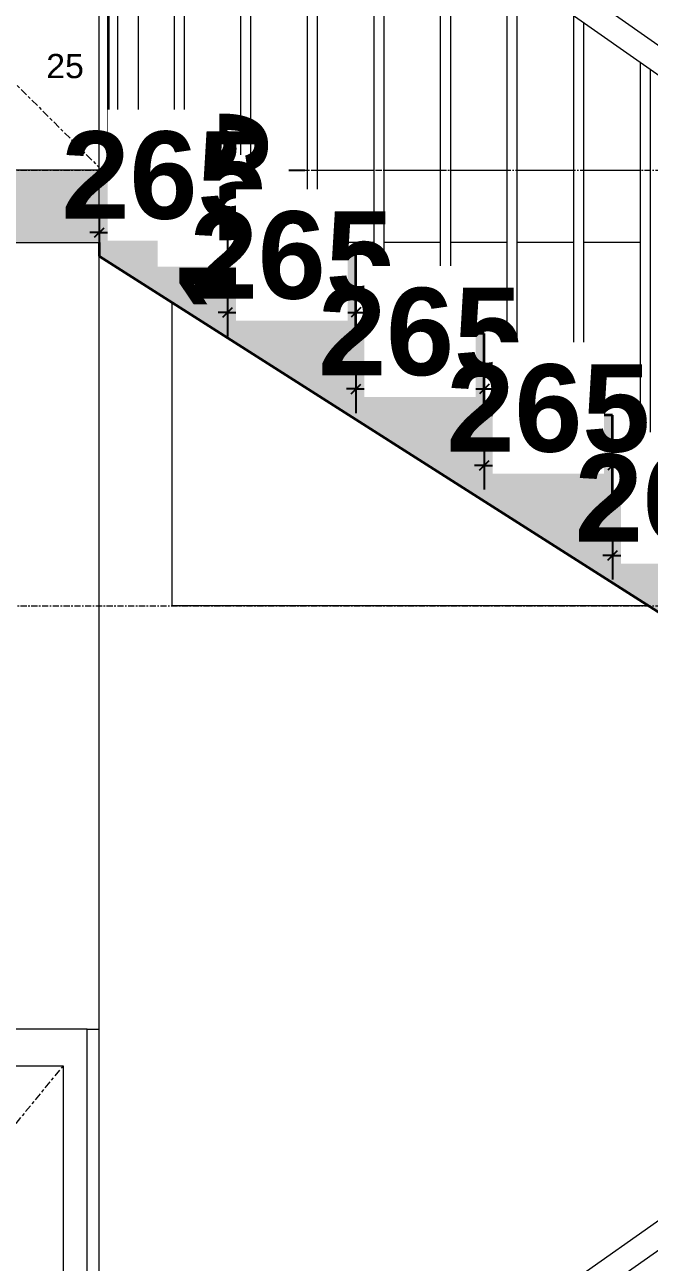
# Model space of a CAD drawing. Header units: inches. Extents: x 22 to 382261, y 22 to 371281.
# Drawn here: x 44284 to 45574, y 53365 to 55920 of the extents above; entities that cross this region are included whole.
import ezdxf

# ---------------------------------------------------------------- set-up
doc = ezdxf.new("R2010")
doc.units = ezdxf.units.IN
doc.header["$MEASUREMENT"] = 0
doc.linetypes.add('Centre', pattern=[31.75, 6.35, -4.7625, 15.875, -4.7625])
doc.linetypes.add('Grid Line 1_2_', pattern=[22.225, 12.7, -3.175, 3.175, -3.175])
for name, color, linetype, lineweight in [('A-ANNO-DIMS', 211, 'Continuous', 9), ('A-DETL-GENF', 92, 'Continuous', 9), ('A-DETL-THIN', 151, 'Continuous', 9), ('A-DOOR', 31, 'Continuous', 9), ('A-DOOR-FRAM', 31, 'Continuous', 9), ('A-FLOR', 192, 'Continuous', 9), ('A-FLOR-HRAL', 11, 'Continuous', 9), ('A-FLOR-LEVL', 51, 'Continuous', 9), ('A-WALL', 113, 'Continuous', 9), ('I-WALL', 2, 'Continuous', 9), ('S-STRS', 31, 'Continuous', 9), ('S-STRS-ANNO', 31, 'Continuous', 9)]:
    doc.layers.add(name, color=color, linetype=linetype, lineweight=lineweight)
doc.styles.add('Arial_1', font='arial.ttf', dxfattribs={"height": 340})
doc.styles.add('Arial_B_1', font='arialbd.ttf', dxfattribs={"height": 180.555556})
doc.dimstyles.new('1_3', dxfattribs={"dimscale": 304.8, "dimtxt": 51.01297, "dimasz": 0.065104, "dimexe": 0.164042, "dimexo": 0.0625, "dimgap": 0.082021, "dimtad": 1, "dimdec": 0, "dimzin": 0, "dimdsep": 46, "dimtxsty": 'Arial_B_1', "dimblk1": 'OBLIQUE', "dimblk2": 'OBLIQUE', "dimsah": 1, "dimcen": 0.09, "dimdle": 0.164042, "dimazin": 0, "dimtfac": 1, "dimtdec": 4, "dimtix": 1, "dimtmove": 0, "dimatfit": 3, "dimfxl": 0.164042, "dimfxlon": 1, "dimtvp": 1, "dimtfill": 1, "dimtolj": 1, "dimtzin": 0, "dimarcsym": 2})
pattern_1 = [(50, (38097.885, 55901.265), (91.09195, -7.9692), [9.525, -104.775]), (355, (38097.89, 55901.265), (-17.6212, 95.5283), [7.62, -83.82]), (100.451, (38105.48, 55900.6), (73.47134, 87.55785), [8.095, -89.045]), (46.184, (38097.89, 55926.66), (135.5398, -21.0213), [14.287, -157.162]), (96.636, (38109.18, 55924.91), (118.7017, 123.7142), [12.143, -133.568]), (351.184, (38097.89, 55926.66), (118.7029, 123.713), [11.43, -125.73]), (21, (38110.585, 55920.315), (75.80726, -51.1323), [9.525, -104.775]), (326, (38110.59, 55920.315), (30.9012, 92.0939), [7.62, -83.82]), (71.451, (38116.9, 55916.05), (106.7084, 40.9602), [8.095, -89.045]), (37.5, (38097.885, 55901.265), (1.54416, 42.27754), [4.191, -78.613, 4.191, -80.899, -84.137]), (37.5, (38097.885, 55901.265), (1.54416, 42.27754), [-167.894, 4.191, -79.946]), (7.5, (38097.885, 55901.265), (33.40972, 50.09037), [4.191, -44.323, 4.191, -76.708, -32.068]), (7.5, (38097.885, 55901.265), (33.40972, 50.09037), [-129.413, 4.191, -27.877]), (327.5, (38069.564, 55901.265), (67.79551, -2.86403), [4.191, -27.559, 4.191, -94.869, -131.445]), (327.5, (38069.564, 55901.265), (67.79551, -2.86403), [-130.81, 4.191, -127.254]), (317.5, (38056.864, 55901.265), (74.06478, 12.71375), [4.191, -37.084, 4.191, -61.595, -93.345]), (317.5, (38056.864, 55901.265), (74.06478, 12.71375), [-107.061, 4.191, -89.154])]

# ---------------------------------------------------------------- blocks, each defined once
blk = doc.blocks.new('M_Single-Flush - 900 by 2100-911137-Section C-C - STAIRS')
at = {"layer": 'A-DOOR-FRAM'}
for p, q in [((9708.2, 300), (9708.2, 2576)), ((9708.2, 2576), (9733.2, 2576))]:
    blk.add_line(p, q, dxfattribs=at)
blk = doc.blocks.new('M_Single-Flush - 1050 DOORS 2 gym _ memebers room-944587-Section C-C - STAIRS')
at = {"layer": 'A-DOOR', "linetype": 'Centre'}
for p, q in [((9738.2, 6450), (8688.2, 5400)), ((8688.2, 5400), (9733.2, 4355))]:
    blk.add_line(p, q, dxfattribs=at)
at = {"layer": 'A-DOOR-FRAM'}
for p, q in [((9814.2, 6526), (8683.2, 6526)), ((9814.2, 5361.8), (9814.2, 6526)), ((8612.2, 6450), (8612.2, 4350)), ((8688.2, 4350), (8688.2, 6450)), ((8688.2, 6450), (9738.2, 6450)), ((9738.2, 6450), (9738.2, 5415.2)), ((9814.2, 4350), (9814.2, 5300.7))]:
    blk.add_line(p, q, dxfattribs=at)
blk = doc.blocks.new('Railing - 20mm-957173-Section C-C - STAIRS')
at = {"layer": 'A-FLOR-HRAL'}
for p, q in [((9770.7, 5331.1), (9750.7, 5345.2)), ((9750.7, 4350), (9750.7, 5345.2)), ((9770.7, 5331.1), (9770.7, 4350))]:
    blk.add_line(p, q, dxfattribs=at)
blk = doc.blocks.new('Railing - 20mm-958078-Section C-C - STAIRS')
at = {"layer": 'A-FLOR-HRAL'}
for p, q in [((9888.2, 4350), (9888.2, 5248.6)), ((9908.2, 5234.6), (9908.2, 4350))]:
    blk.add_line(p, q, dxfattribs=at)
blk = doc.blocks.new('Railing - 20mm-958076-Section C-C - STAIRS')
at = {"layer": 'A-FLOR-HRAL'}
for p, q in [((10025.7, 4181.2), (10025.7, 5152)), ((10045.7, 5137.9), (10045.7, 4181.2))]:
    blk.add_line(p, q, dxfattribs=at)
blk = doc.blocks.new('Railing - 20mm-958074-Section C-C - STAIRS')
at = {"layer": 'A-FLOR-HRAL'}
for p, q in [((10163.2, 4181.2), (10163.2, 5055.3)), ((10183.2, 5041.3), (10183.2, 4181.2))]:
    blk.add_line(p, q, dxfattribs=at)
blk = doc.blocks.new('Railing - 20mm-958072-Section C-C - STAIRS')
at = {"layer": 'A-FLOR-HRAL'}
for p, q in [((10300.7, 4012.5), (10300.7, 4958.7)), ((10320.7, 4944.6), (10320.7, 4012.5))]:
    blk.add_line(p, q, dxfattribs=at)
blk = doc.blocks.new('Railing - 20mm-958070-Section C-C - STAIRS')
at = {"layer": 'A-FLOR-HRAL'}
for p, q in [((10438.2, 4012.5), (10438.2, 4862)), ((10458.2, 4848), (10458.2, 4012.5))]:
    blk.add_line(p, q, dxfattribs=at)
blk = doc.blocks.new('Railing - 20mm-958068-Section C-C - STAIRS')
at = {"layer": 'A-FLOR-HRAL'}
for p, q in [((10575.7, 3843.8), (10575.7, 4765.4)), ((10595.7, 4751.3), (10595.7, 3843.8))]:
    blk.add_line(p, q, dxfattribs=at)
blk = doc.blocks.new('Railing - 20mm-958066-Section C-C - STAIRS')
at = {"layer": 'A-FLOR-HRAL'}
for p, q in [((10713.2, 3843.8), (10713.2, 4668.7)), ((10733.2, 4654.6), (10733.2, 3843.8))]:
    blk.add_line(p, q, dxfattribs=at)
blk = doc.blocks.new('Railing - 20mm-958064-Section C-C - STAIRS')
at = {"layer": 'A-FLOR-HRAL'}
for p, q in [((10850.7, 3675), (10850.7, 4572)), ((10870.7, 4558), (10870.7, 3675))]:
    blk.add_line(p, q, dxfattribs=at)
blk = doc.blocks.new('Railing - 20mm-957094-Section C-C - STAIRS')
at = {"layer": 'A-FLOR-HRAL'}
for p, q in [((9753.2, 5343.4), (9733.2, 5357.6)), ((9733.2, 4350), (9733.2, 5357.6)), ((9753.2, 5343.4), (9753.2, 4350))]:
    blk.add_line(p, q, dxfattribs=at)
blk = doc.blocks.new('Railing - Railing-670068-Section C-C - STAIRS')
for name in ['Railing - 20mm-957094-Section C-C - STAIRS', 'Railing - 20mm-957173-Section C-C - STAIRS', 'Railing - 20mm-958078-Section C-C - STAIRS', 'Railing - 20mm-958076-Section C-C - STAIRS', 'Railing - 20mm-958074-Section C-C - STAIRS', 'Railing - 20mm-958072-Section C-C - STAIRS', 'Railing - 20mm-958070-Section C-C - STAIRS', 'Railing - 20mm-958068-Section C-C - STAIRS', 'Railing - 20mm-958066-Section C-C - STAIRS', 'Railing - 20mm-958064-Section C-C - STAIRS']:
    blk.add_blockref(name, (0, 0))
blk = doc.blocks.new('Top Rail Type - Top Rail_Internal_-670082-Section C-C - STAIRS')
at = {"layer": 'A-FLOR-HRAL'}
for p, q in [((12103.5, 3752.5), (9733.2, 5418.8)), ((9733.2, 5357.6), (12087.7, 3702.5)), ((11826.3, 2839.3), (9733.2, 1368.7)), ((11872, 2810.2), (9733.2, 1307.6))]:
    blk.add_line(p, q, dxfattribs=at)
blk = doc.blocks.new('M_Single-Flush - 900 by 2101 DO3 LOBBY-944279-Section C-C - STAIRS')
at = {"layer": 'A-DOOR', "linetype": 'Centre'}
for p, q in [((9658.2, 2500), (8758.2, 1400)), ((8758.2, 1400), (9658.2, 300))]:
    blk.add_line(p, q, dxfattribs=at)
at = {"layer": 'A-DOOR-FRAM'}
for p, q in [((9708.2, 2576), (8683.2, 2576)), ((8758.2, 300), (8758.2, 2500)), ((8758.2, 2500), (9658.2, 2500)), ((9658.2, 2500), (9658.2, 300))]:
    blk.add_line(p, q, dxfattribs=at)
blk = doc.blocks.new('_Oblique')
at = {"color": 0, "linetype": 'ByBlock', "lineweight": -2}
blk.add_line((-0.5, -0.5), (0.5, 0.5), dxfattribs=at)
blk = doc.blocks.new('*D5052')
at = {"layer": 'A-ANNO-DIMS', "color": 0, "lineweight": -2, "transparency": 16777216}
for p, q in [((44812.2, 55620.2), (44812.2, 55640)), ((44781.3, 55620.2), (44862.2, 55620.2)), ((44812.2, 55620.2), (44812.2, 55451.4)), ((44843.2, 55451.4), (44762.2, 55451.4)), ((44812.2, 55451.4), (44812.2, 55431.6))]:
    blk.add_line(p, q, dxfattribs=at)
at = {"layer": 'Defpoints', "color": 0, "transparency": 16777216}
blk.add_point((44862.2, 55451.4), dxfattribs=at)
at = {"layer": 'A-ANNO-DIMS', "color": 0, "lineweight": -2, "transparency": 16777216, "xscale": 19.84375, "yscale": 19.84375, "zscale": 19.84375}
for p, rotation in [((44812.2, 55620.2), 270), ((44812.2, 55451.4), 90)]:
    blk.add_blockref('_Oblique', p, dxfattribs=dict(at, rotation=rotation))
at = {"layer": 'A-ANNO-DIMS', "color": 0, "transparency": 16777216, "insert": (44695, 55535.8), "char_height": 180.56, "width": 139.921, "attachment_point": 5, "rotation": 90, "style": 'Arial_B_1', "bg_fill": 3, "box_fill_scale": 1.25, "bg_fill_color": 256, "bg_fill_true_color": 13158600, "bg_fill_transparency": 0}
blk.add_mtext('\\A1;169', dxfattribs=at)
at = {"layer": 'Defpoints', "color": 0, "transparency": 16777216}
for p in [(44762.2, 55620.2), (44812.2, 55451.4)]:
    blk.add_point(p, dxfattribs=at)
blk = doc.blocks.new('*D5053')
at = {"layer": 'A-ANNO-DIMS', "color": 0, "lineweight": -2, "transparency": 16777216}
for p, q in [((44437.9, 55522.2), (44437.9, 55441.2)), ((44702.9, 55522.2), (44702.9, 55441.2)), ((44437.9, 55491.2), (44418.1, 55491.2)), ((44437.9, 55491.2), (44702.9, 55491.2)), ((44702.9, 55491.2), (44722.8, 55491.2))]:
    blk.add_line(p, q, dxfattribs=at)
at = {"layer": 'A-ANNO-DIMS', "color": 0, "lineweight": -2, "transparency": 16777216, "xscale": 19.84375, "yscale": 19.84375, "zscale": 19.84375}
blk.add_blockref('_Oblique', (44437.9, 55491.2), dxfattribs=at)
at = {"layer": 'A-ANNO-DIMS', "color": 0, "lineweight": -2, "transparency": 16777216, "xscale": 19.84375, "yscale": 19.84375, "zscale": 19.84375, "rotation": 180}
blk.add_blockref('_Oblique', (44702.9, 55491.2), dxfattribs=at)
at = {"layer": 'A-ANNO-DIMS', "color": 0, "transparency": 16777216, "insert": (44570.4, 55608.4), "char_height": 180.56, "width": 139.921, "attachment_point": 5, "style": 'Arial_B_1', "bg_fill": 3, "box_fill_scale": 1.25, "bg_fill_color": 256, "bg_fill_true_color": 13158600, "bg_fill_transparency": 0}
blk.add_mtext('\\A1;265', dxfattribs=at)
at = {"layer": 'Defpoints', "color": 0, "transparency": 16777216}
for p in [(44437.9, 55541.2), (44702.9, 55541.2), (44702.9, 55491.2)]:
    blk.add_point(p, dxfattribs=at)
blk = doc.blocks.new('*D5054')
at = {"layer": 'A-ANNO-DIMS', "color": 0, "lineweight": -2, "transparency": 16777216}
for p, q in [((44702.9, 55357.2), (44702.9, 55276.2)), ((44967.9, 55357.2), (44967.9, 55276.2)), ((44702.9, 55326.2), (44683.1, 55326.2)), ((44702.9, 55326.2), (44967.9, 55326.2)), ((44967.9, 55326.2), (44987.8, 55326.2))]:
    blk.add_line(p, q, dxfattribs=at)
at = {"layer": 'A-ANNO-DIMS', "color": 0, "lineweight": -2, "transparency": 16777216, "xscale": 19.84375, "yscale": 19.84375, "zscale": 19.84375}
blk.add_blockref('_Oblique', (44702.9, 55326.2), dxfattribs=at)
at = {"layer": 'A-ANNO-DIMS', "color": 0, "lineweight": -2, "transparency": 16777216, "xscale": 19.84375, "yscale": 19.84375, "zscale": 19.84375, "rotation": 180}
blk.add_blockref('_Oblique', (44967.9, 55326.2), dxfattribs=at)
at = {"layer": 'A-ANNO-DIMS', "color": 0, "transparency": 16777216, "insert": (44835.4, 55443.4), "char_height": 180.56, "width": 139.921, "attachment_point": 5, "style": 'Arial_B_1', "bg_fill": 3, "box_fill_scale": 1.25, "bg_fill_color": 256, "bg_fill_true_color": 13158600, "bg_fill_transparency": 0}
blk.add_mtext('\\A1;265', dxfattribs=at)
at = {"layer": 'Defpoints', "color": 0, "transparency": 16777216}
for p in [(44702.9, 55376.2), (44967.9, 55376.2), (44967.9, 55326.2)]:
    blk.add_point(p, dxfattribs=at)
blk = doc.blocks.new('*D5055')
at = {"layer": 'A-ANNO-DIMS', "color": 0, "lineweight": -2, "transparency": 16777216}
for p, q in [((44967.9, 55199.2), (44967.9, 55118.2)), ((45232.9, 55199.2), (45232.9, 55118.2)), ((44967.9, 55168.2), (44948.1, 55168.2)), ((44967.9, 55168.2), (45232.9, 55168.2)), ((45232.9, 55168.2), (45252.8, 55168.2))]:
    blk.add_line(p, q, dxfattribs=at)
at = {"layer": 'A-ANNO-DIMS', "color": 0, "lineweight": -2, "transparency": 16777216, "xscale": 19.84375, "yscale": 19.84375, "zscale": 19.84375}
blk.add_blockref('_Oblique', (44967.9, 55168.2), dxfattribs=at)
at = {"layer": 'A-ANNO-DIMS', "color": 0, "lineweight": -2, "transparency": 16777216, "xscale": 19.84375, "yscale": 19.84375, "zscale": 19.84375, "rotation": 180}
blk.add_blockref('_Oblique', (45232.9, 55168.2), dxfattribs=at)
at = {"layer": 'A-ANNO-DIMS', "color": 0, "transparency": 16777216, "insert": (45100.4, 55285.4), "char_height": 180.56, "width": 139.921, "attachment_point": 5, "style": 'Arial_B_1', "bg_fill": 3, "box_fill_scale": 1.25, "bg_fill_color": 256, "bg_fill_true_color": 13158600, "bg_fill_transparency": 0}
blk.add_mtext('\\A1;265', dxfattribs=at)
at = {"layer": 'Defpoints', "color": 0, "transparency": 16777216}
for p in [(44967.9, 55218.2), (45232.9, 55218.2), (45232.9, 55168.2)]:
    blk.add_point(p, dxfattribs=at)
blk = doc.blocks.new('*D5056')
at = {"layer": 'A-ANNO-DIMS', "color": 0, "lineweight": -2, "transparency": 16777216}
for p, q in [((45232.9, 55041.2), (45232.9, 54960.3)), ((45497.9, 55041.2), (45497.9, 54960.3)), ((45232.9, 55010.3), (45213.1, 55010.3)), ((45232.9, 55010.3), (45497.9, 55010.3)), ((45497.9, 55010.3), (45517.8, 55010.3))]:
    blk.add_line(p, q, dxfattribs=at)
at = {"layer": 'A-ANNO-DIMS', "color": 0, "lineweight": -2, "transparency": 16777216, "xscale": 19.84375, "yscale": 19.84375, "zscale": 19.84375}
blk.add_blockref('_Oblique', (45232.9, 55010.3), dxfattribs=at)
at = {"layer": 'A-ANNO-DIMS', "color": 0, "lineweight": -2, "transparency": 16777216, "xscale": 19.84375, "yscale": 19.84375, "zscale": 19.84375, "rotation": 180}
blk.add_blockref('_Oblique', (45497.9, 55010.3), dxfattribs=at)
at = {"layer": 'A-ANNO-DIMS', "color": 0, "transparency": 16777216, "insert": (45365.4, 55127.4), "char_height": 180.56, "width": 139.921, "attachment_point": 5, "style": 'Arial_B_1', "bg_fill": 3, "box_fill_scale": 1.25, "bg_fill_color": 256, "bg_fill_true_color": 13158600, "bg_fill_transparency": 0}
blk.add_mtext('\\A1;265', dxfattribs=at)
at = {"layer": 'Defpoints', "color": 0, "transparency": 16777216}
for p in [(45232.9, 55060.3), (45497.9, 55060.3), (45497.9, 55010.3)]:
    blk.add_point(p, dxfattribs=at)
blk = doc.blocks.new('*D5057')
at = {"layer": 'A-ANNO-DIMS', "color": 0, "lineweight": -2, "transparency": 16777216}
for p, q in [((45497.9, 54855.2), (45497.9, 54774.3)), ((45762.9, 54855.2), (45762.9, 54774.3)), ((45497.9, 54824.3), (45478.1, 54824.3)), ((45497.9, 54824.3), (45762.9, 54824.3)), ((45762.9, 54824.3), (45782.8, 54824.3))]:
    blk.add_line(p, q, dxfattribs=at)
at = {"layer": 'A-ANNO-DIMS', "color": 0, "lineweight": -2, "transparency": 16777216, "xscale": 19.84375, "yscale": 19.84375, "zscale": 19.84375}
blk.add_blockref('_Oblique', (45497.9, 54824.3), dxfattribs=at)
at = {"layer": 'A-ANNO-DIMS', "color": 0, "lineweight": -2, "transparency": 16777216, "xscale": 19.84375, "yscale": 19.84375, "zscale": 19.84375, "rotation": 180}
blk.add_blockref('_Oblique', (45762.9, 54824.3), dxfattribs=at)
at = {"layer": 'A-ANNO-DIMS', "color": 0, "transparency": 16777216, "insert": (45630.4, 54941.5), "char_height": 180.56, "width": 139.921, "attachment_point": 5, "style": 'Arial_B_1', "bg_fill": 3, "box_fill_scale": 1.25, "bg_fill_color": 256, "bg_fill_true_color": 13158600, "bg_fill_transparency": 0}
blk.add_mtext('\\A1;265', dxfattribs=at)
at = {"layer": 'Defpoints', "color": 0, "transparency": 16777216}
for p in [(45497.9, 54874.3), (45762.9, 54874.3), (45762.9, 54824.3)]:
    blk.add_point(p, dxfattribs=at)

msp = doc.modelspace()

# ---------------------------------------------------------------- hatches: boundary and pattern name
at = {"layer": 'A-DETL-GENF'}
h = msp.add_hatch(dxfattribs=at)
h.set_pattern_fill('FP_4', style=0, pattern_type=2)
h.set_pattern_definition(pattern_1)
h.paths.add_polyline_path([(46712.9, 51420.2), (46942.9, 51420.2), (46942.9, 51570.2), (42682.5, 51570.2), (42682.5, 51420.2), (45393.4, 51420.2)])
h.paths.add_polyline_path([(44437.9, 55470.2), (44437.9, 55620.2), (42682.5, 55620.2), (42682.5, 55470.2), (44376.8, 55470.2)])
at = {"layer": 'S-STRS'}
h = msp.add_hatch(dxfattribs=at)
h.set_pattern_fill('FP_4', color=256, style=0, pattern_type=2)
h.set_pattern_definition(pattern_1)
h.paths.add_polyline_path([(47646.3, 53550.6), (47646.3, 53763.9), (47502.4, 53763.9), (47502.4, 53932.7), (47018.3, 53932.7), (47018.3, 54101.4), (46822.9, 54101.4), (46822.9, 54270.2), (46557.9, 54270.2), (46557.9, 54438.9), (46292.9, 54438.9), (46292.9, 54607.7), (46027.9, 54607.7), (46027.9, 54776.4), (45762.9, 54776.4), (45762.9, 54945.2), (45497.9, 54945.2), (45497.9, 55113.9), (45232.9, 55113.9), (45232.9, 55282.7), (44967.9, 55282.7), (44967.9, 55451.4), (44702.9, 55451.4), (44702.9, 55620.2), (44437.9, 55620.2), (44437.9, 55442.3), (46822.9, 53923.6), (46822.9, 53906.7), (46876, 53857.9), (46918.4, 53819.8), (46967.5, 53778), (47018.3, 53737.9), (47087.8, 53703.7), (47150.9, 53676.1), (47219.3, 53650.2), (47288.8, 53627.4), (47359.3, 53607.5), (47430.4, 53590.2), (47511.4, 53573.5), (47596.1, 53558.6)])

# ---------------------------------------------------------------- linework, layer by layer
at = {"layer": 'A-DETL-THIN'}
for p, q in [((44437.9, 55620.2), (42682.5, 55620.2)), ((44437.9, 55470.2), (44437.9, 55620.2)), ((42682.5, 55470.2), (44437.9, 55470.2))]:
    msp.add_line(p, q, dxfattribs=at)
at = {"layer": 'A-FLOR'}
for p, q in [((44702.9, 55620.2), (44730.5, 55620.2)), ((44750.5, 55620.2), (44868, 55620.2)), ((44888, 55620.2), (45005.5, 55620.2)), ((45025.5, 55620.2), (45143, 55620.2)), ((45163, 55620.2), (45280.5, 55620.2)), ((45300.5, 55620.2), (45418, 55620.2)), ((45438, 55620.2), (45555.5, 55620.2)), ((44730.5, 55470.2), (44702.9, 55470.2)), ((44868, 55470.2), (44750.5, 55470.2)), ((45005.5, 55470.2), (44888, 55470.2)), ((45143, 55470.2), (45025.5, 55470.2)), ((45280.5, 55470.2), (45163, 55470.2)), ((45418, 55470.2), (45300.5, 55470.2)), ((45555.5, 55470.2), (45438, 55470.2))]:
    msp.add_line(p, q, dxfattribs=at)
at = {"layer": 'A-FLOR-LEVL', "linetype": 'Grid Line 1_2_'}
for p, q in [((42408.3, 55620.2), (49383.9, 55620.2)), ((42408.3, 54720.2), (49383.9, 54720.2))]:
    msp.add_line(p, q, dxfattribs=at)
at = {"layer": 'A-WALL'}
for p, q in [((44437.9, 52638.9), (44437.9, 55442.3)), ((44587.9, 55346.8), (44587.9, 54720.2))]:
    msp.add_line(p, q, dxfattribs=at)
at = {"layer": 'I-WALL'}
msp.add_line((45572, 54720.2), (44587.9, 54720.2), dxfattribs=at)
at = {"layer": 'S-STRS', "lineweight": 35}
for p, q in [((44702.9, 55620.2), (44437.9, 55620.2)), ((44702.9, 55451.4), (44702.9, 55620.2)), ((44437.9, 55470.2), (44437.9, 55442.3)), ((44437.9, 55442.3), (46822.9, 53923.6)), ((44967.9, 55451.4), (44702.9, 55451.4)), ((44967.9, 55282.7), (44967.9, 55451.4)), ((45232.9, 55282.7), (44967.9, 55282.7)), ((45232.9, 55113.9), (45232.9, 55282.7)), ((45497.9, 55113.9), (45232.9, 55113.9)), ((45497.9, 54945.2), (45497.9, 55113.9)), ((45762.9, 54945.2), (45497.9, 54945.2))]:
    msp.add_line(p, q, dxfattribs=at)

# ---------------------------------------------------------------- block references
at = {"layer": 'A-DOOR', "linetype": 'Centre'}
for name in ['M_Single-Flush - 1050 DOORS 2 gym _ memebers room-944587-Section C-C - STAIRS', 'M_Single-Flush - 900 by 2101 DO3 LOBBY-944279-Section C-C - STAIRS']:
    msp.add_blockref(name, (34704.7, 51270.2), dxfattribs=at)
at = {"layer": 'A-DOOR'}
msp.add_blockref('M_Single-Flush - 900 by 2100-911137-Section C-C - STAIRS', (34704.7, 51270.2), dxfattribs=at)
at = {"layer": 'A-FLOR-HRAL'}
for name in ['Top Rail Type - Top Rail_Internal_-670082-Section C-C - STAIRS', 'Railing - Railing-670068-Section C-C - STAIRS']:
    msp.add_blockref(name, (34704.7, 51270.2), dxfattribs=at)

# ---------------------------------------------------------------- texts
at = {"layer": 'S-STRS-ANNO', "char_height": 50, "width": 92.294, "attachment_point": 1, "line_spacing_factor": 0.941778, "style": 'Arial_1'}
for s, insert in [('25', (44328.3, 55859.9)), ('24', (44593.3, 55691.2)), ('23', (44858.3, 55522.4)), ('22', (45123.3, 55353.7)), ('21', (45388.3, 55184.9))]:
    msp.add_mtext(s, dxfattribs=dict(at, insert=insert))

# ---------------------------------------------------------------- next in the draw order: dimensions: what is measured, and where the dimension line sits
at = {"layer": 'A-ANNO-DIMS'}
dim = msp.add_linear_dim(base=(44812.2, 55451.4), p1=(44762.2, 55620.2), p2=(44862.2, 55451.4), angle=90, dimstyle='1_3', override={"dimpost": '<>', "dimfxl": 196.154435}, dxfattribs=at)
dim.commit()
dim.dimension.update_dxf_attribs({"geometry": '*D5052', "text_midpoint": (44695, 55535.8)})

# ---------------------------------------------------------------- next in the draw order: dimensions: what is measured, and where the dimension line sits
dim = msp.add_linear_dim(base=(44702.9, 55491.2), p1=(44437.9, 55541.2), p2=(44702.9, 55541.2), dimstyle='1_3', override={"dimpost": '<>', "dimfxl": 265}, dxfattribs=at)
dim.commit()
dim.dimension.update_dxf_attribs({"geometry": '*D5053', "text_midpoint": (44570.4, 55608.4)})

# ---------------------------------------------------------------- next in the draw order: dimensions: what is measured, and where the dimension line sits
dim = msp.add_linear_dim(base=(44967.9, 55326.2), p1=(44702.9, 55376.2), p2=(44967.9, 55376.2), dimstyle='1_3', override={"dimpost": '<>', "dimfxl": 265}, dxfattribs=at)
dim.commit()
dim.dimension.update_dxf_attribs({"geometry": '*D5054', "text_midpoint": (44835.4, 55443.4)})

# ---------------------------------------------------------------- next in the draw order: dimensions: what is measured, and where the dimension line sits
dim = msp.add_linear_dim(base=(45232.9, 55168.2), p1=(44967.9, 55218.2), p2=(45232.9, 55218.2), dimstyle='1_3', override={"dimpost": '<>', "dimfxl": 265}, dxfattribs=at)
dim.commit()
dim.dimension.update_dxf_attribs({"geometry": '*D5055', "text_midpoint": (45100.4, 55285.4)})

# ---------------------------------------------------------------- next in the draw order: dimensions: what is measured, and where the dimension line sits
dim = msp.add_linear_dim(base=(45497.9, 55010.3), p1=(45232.9, 55060.3), p2=(45497.9, 55060.3), dimstyle='1_3', override={"dimpost": '<>', "dimfxl": 265}, dxfattribs=at)
dim.commit()
dim.dimension.update_dxf_attribs({"geometry": '*D5056', "text_midpoint": (45365.4, 55127.4)})

# ---------------------------------------------------------------- next in the draw order: dimensions: what is measured, and where the dimension line sits
dim = msp.add_linear_dim(base=(45762.9, 54824.3), p1=(45497.9, 54874.3), p2=(45762.9, 54874.3), dimstyle='1_3', override={"dimpost": '<>', "dimfxl": 265}, dxfattribs=at)
dim.commit()
dim.dimension.update_dxf_attribs({"geometry": '*D5057', "text_midpoint": (45630.4, 54941.5)})

doc.saveas('drawing.dxf')
